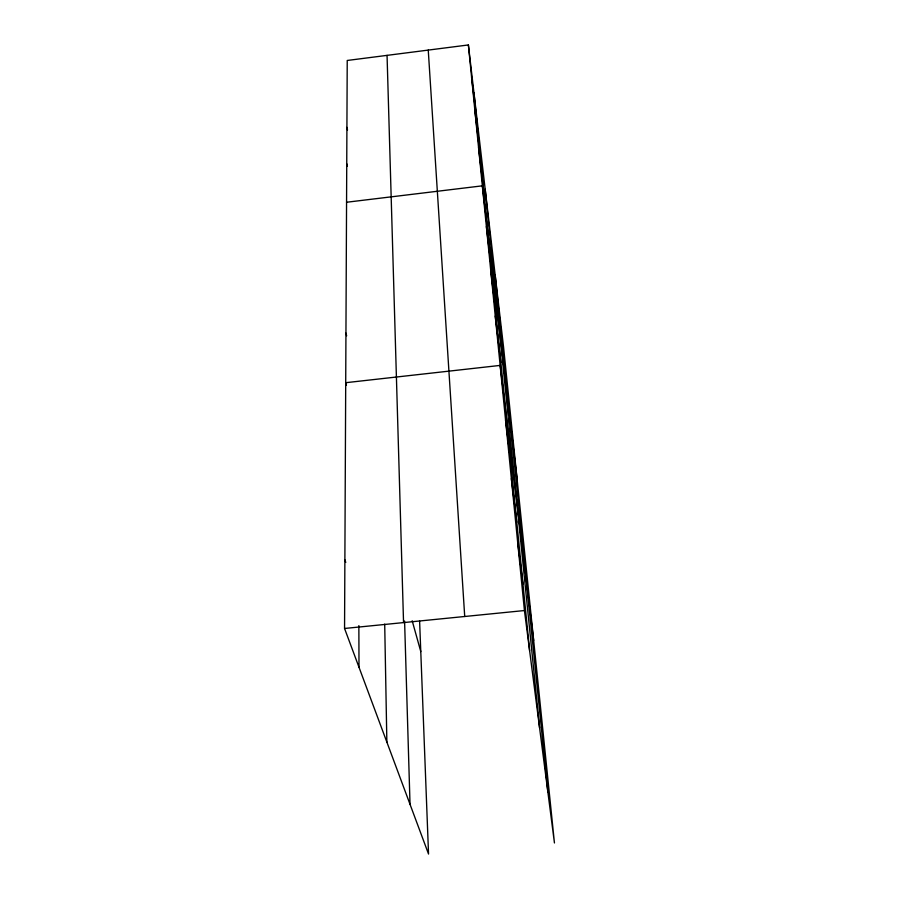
<?xml version="1.0" encoding="UTF-8"?>
<svg xmlns="http://www.w3.org/2000/svg" width="899" height="899" viewBox="0 0 899 899"><rect width="100%" height="100%" fill="white"/><g stroke="black" fill="none" stroke-linecap="round" stroke-linejoin="round"><path stroke-width="1.35" d="M419.608 621.052L428.542 854.05L344.553 628.468L347.228 60.469L468.39 44.95L503.519 346.767L554.447 842.97L524.432 610.545L468.39 44.95M346.553 202.253L482.347 185.835L517.228 480.28M344.553 628.468L524.432 610.545M344.868 559.796L345.767 562.426M346.441 385.323L345.71 382.704L500.147 365.41L533.669 640.515M412.18 620.76L420.788 651.584M345.946 333.124L346.654 335.799M346.744 163.708L347.351 166.394M346.913 127.343L347.508 130.029M517.644 541.985L522.971 584.024M511.362 478.65L516.801 522.229M505.553 419.957L511.07 464.761M495.248 316.043L500.867 362.511M486.381 226.537L492.023 273.914M490.674 269.857L496.315 316.853M478.549 147.515L484.179 195.297M471.593 77.247L477.178 125.062M474.975 111.375L480.583 159.213M495.147 274.802L547.851 791.828M485.202 189.329L539.58 727.785M473.942 92.676L529.612 650.64M428.25 50.086L464.716 616.489M404.584 621.029L410.023 804.313M387.053 55.367L403.55 622.591M384.705 624.097L386.862 742.102M358.858 625.614L359.004 667.294"/></g></svg>
